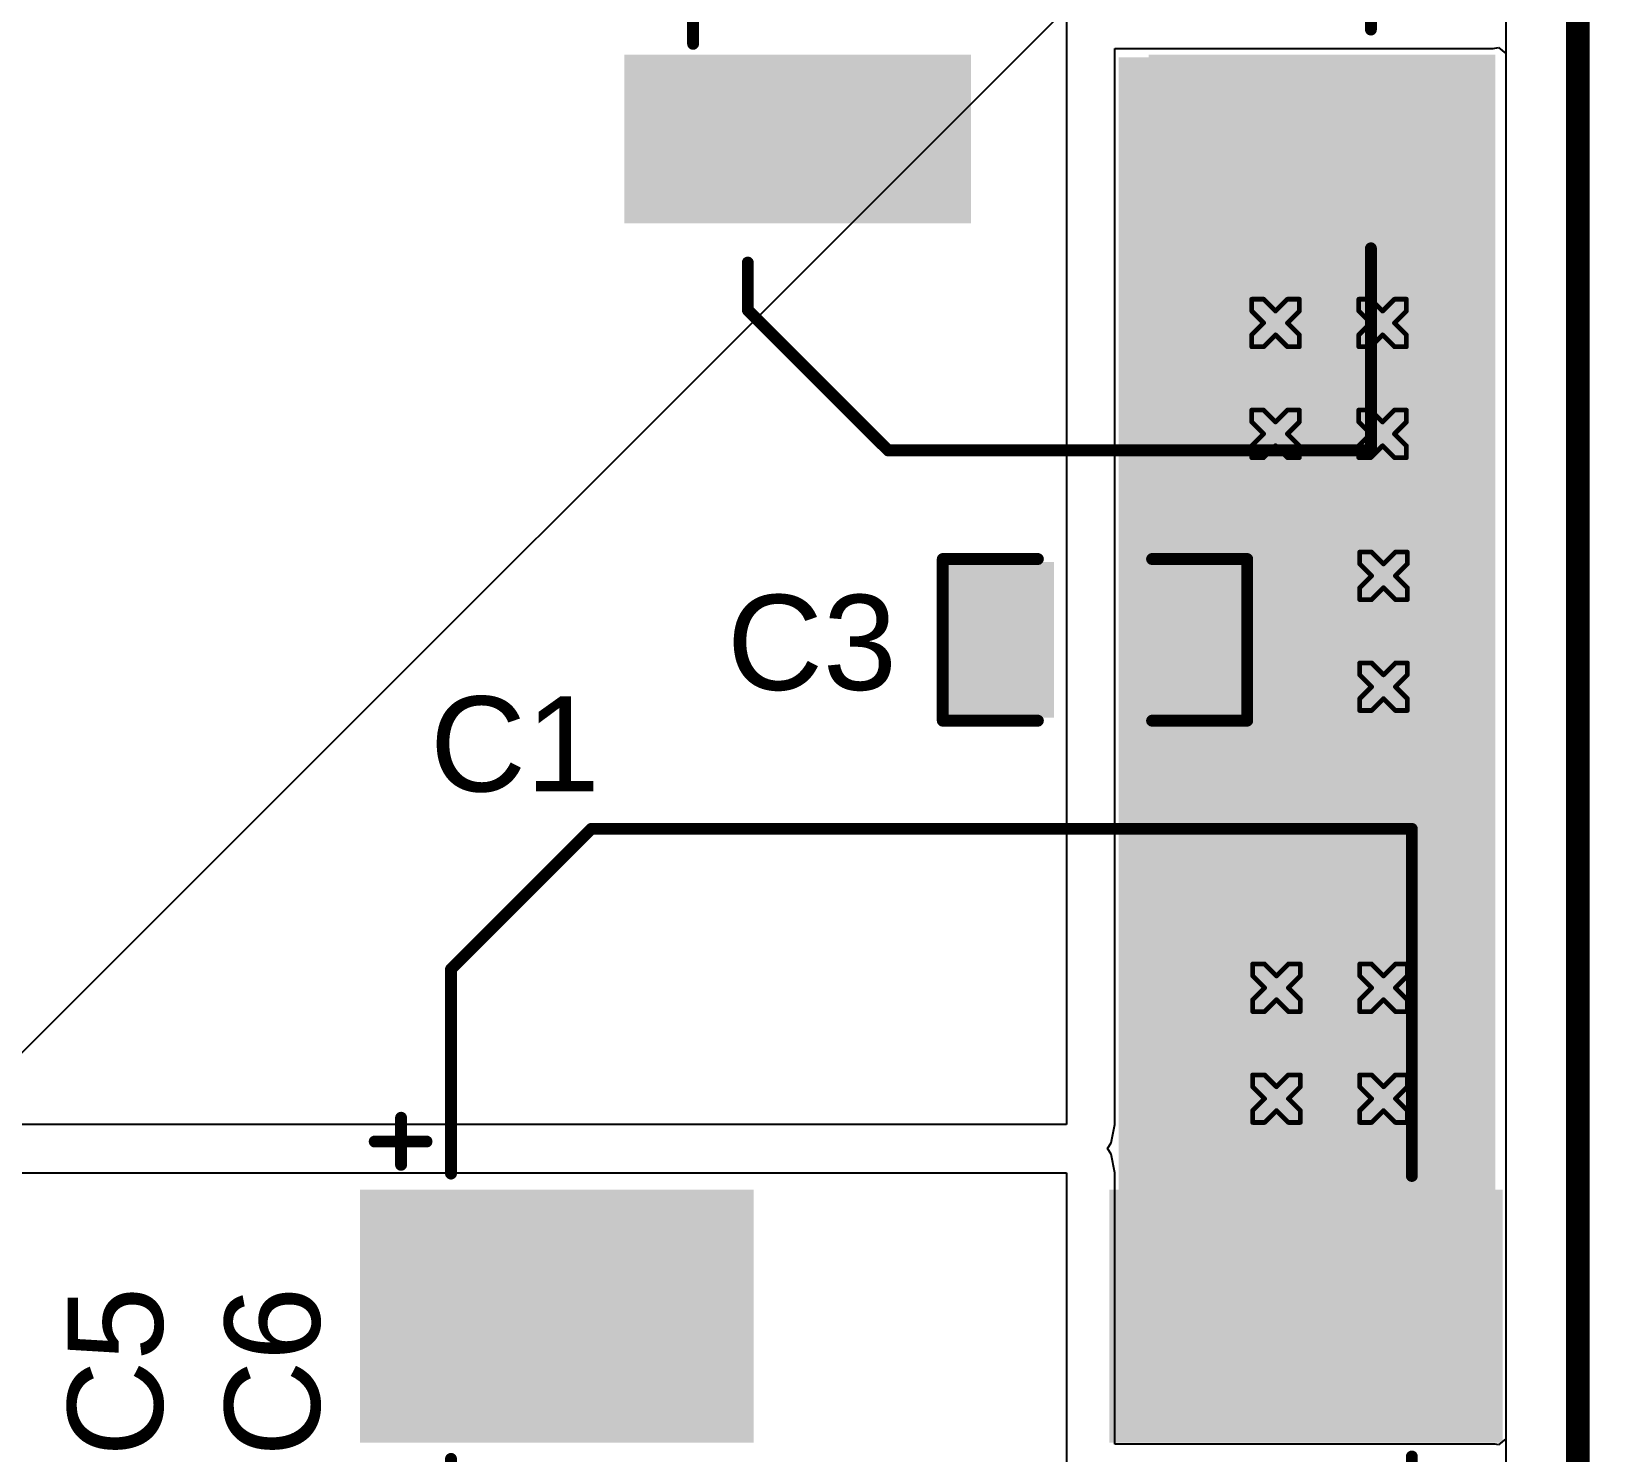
# Model space of a CAD drawing. Header units: inches. Extents: x 0 to 212, y 0 to 208.
# Drawn here: x 7.46 to 8.117, y 3.029 to 3.627 of the extents above; entities that cross this region are included whole.
import ezdxf

# ---------------------------------------------------------------- set-up
doc = ezdxf.new("R2010")
doc.units = ezdxf.units.IN
doc.header["$MEASUREMENT"] = 0
for name, color, linetype in [('Board Outline', 216, 'Continuous'), ('Bottom Layer', 5, 'Continuous'), ('Bottom Solder', 6, 'Continuous'), ('Drill Drawing', 1, 'Continuous'), ('Top Layer', 1, 'Continuous'), ('Top Overlay', 2, 'Continuous'), ('Top Paste', 8, 'Continuous'), ('Top Solder', 216, 'Continuous'), ('Via Holes', 16, 'Continuous')]:
    doc.layers.add(name, color=color, linetype=linetype)
doc.styles.add('Arial', font='', dxfattribs={"height": 0.2})
doc.styles.get('Arial').set_extended_font_data('Arial')

# ---------------------------------------------------------------- blocks, each defined once
blk = doc.blocks.new('P____DI_3333_8_82')
at = {"layer": 'Top Solder'}
blk.add_line((0.004, 0.04875), (-204.76356, 204.75696), dxfattribs=at)
blk = doc.blocks.new('C___0805_141')
at = {"layer": 'Top Layer'}
for points in [[(-0.06, 0.03), (-0.02, 0.03), (-0.02, -0.03), (-0.06, -0.03)], [(0.02, 0.03), (0.06, 0.03), (0.06, -0.03), (0.02, -0.03)]]:
    blk.add_hatch(color=1, dxfattribs=at).paths.add_polyline_path(points)
at = {"layer": 'Top Paste'}
for points in [[(-0.06, 0.03), (-0.02, 0.03), (-0.02, -0.03), (-0.06, -0.03)], [(0.02, 0.03), (0.06, 0.03), (0.06, -0.03), (0.02, -0.03)]]:
    blk.add_hatch(color=8, dxfattribs=at).paths.add_polyline_path(points)
at = {"layer": 'Top Solder'}
for points in [[(-0.06276, 0.03276), (-0.01724, 0.03276), (-0.01724, -0.03276), (-0.06276, -0.03276)], [(0.01724, 0.03276), (0.06276, 0.03276), (0.06276, -0.03276), (0.01724, -0.03276)]]:
    blk.add_hatch(color=216, dxfattribs=at).paths.add_polyline_path(points)
at = {"layer": 'Top Overlay', "const_width": 0.005}
for points in [[(-0.024, 0.034), (-0.064, 0.034)], [(-0.064, 0.034), (-0.064, -0.034)], [(0.064, 0.034), (0.024, 0.034)], [(0.064, 0.034), (0.064, -0.034)], [(-0.024, -0.034), (-0.064, -0.034)], [(0.064, -0.034), (0.024, -0.034)]]:
    blk.add_lwpolyline(points, dxfattribs=at)
at = {"layer": 'Top Overlay', "const_width": 0.0025}
for points in [[(-0.06525, 0.034, 1), (-0.06275, 0.034, 1)], [(-0.06525, 0.034, 1), (-0.06275, 0.034, 1)], [(-0.02525, 0.034, 1), (-0.02275, 0.034, 1)], [(0.02275, 0.034, 1), (0.02525, 0.034, 1)], [(0.06275, 0.034, 1), (0.06525, 0.034, 1)], [(0.06275, 0.034, 1), (0.06525, 0.034, 1)], [(-0.06525, -0.034, 1), (-0.06275, -0.034, 1)], [(-0.06525, -0.034, 1), (-0.06275, -0.034, 1)], [(-0.02525, -0.034, 1), (-0.02275, -0.034, 1)], [(0.02275, -0.034, 1), (0.02525, -0.034, 1)], [(0.06275, -0.034, 1), (0.06525, -0.034, 1)], [(0.06275, -0.034, 1), (0.06525, -0.034, 1)]]:
    blk.add_lwpolyline(points, format="xyb", close=True, dxfattribs=at)
blk = doc.blocks.new('RVT1H470M0607_142')
at = {"layer": 'Top Layer'}
for points in [[(-0.17913, 0.0315), (-0.04134, 0.0315), (-0.04134, -0.0315), (-0.17913, -0.0315)], [(0.04134, 0.0315), (0.17913, 0.0315), (0.17913, -0.0315), (0.04134, -0.0315)]]:
    blk.add_hatch(color=1, dxfattribs=at).paths.add_polyline_path(points)
at = {"layer": 'Top Paste'}
for points in [[(-0.17913, 0.0315), (-0.04134, 0.0315), (-0.04134, -0.0315), (-0.17913, -0.0315)], [(0.04134, 0.0315), (0.17913, 0.0315), (0.17913, -0.0315), (0.04134, -0.0315)]]:
    blk.add_hatch(color=8, dxfattribs=at).paths.add_polyline_path(points)
at = {"layer": 'Top Solder'}
for points in [[(-0.18313, 0.0355), (-0.03734, 0.0355), (-0.03734, -0.0355), (-0.18313, -0.0355)], [(0.03734, 0.0355), (0.18313, 0.0355), (0.18313, -0.0355), (0.03734, -0.0355)]]:
    blk.add_hatch(color=216, dxfattribs=at).paths.add_polyline_path(points)
at = {"layer": 'Top Overlay', "const_width": 0.005}
for points in [[(-0.13124, 0.072), (-0.07224, 0.131)], [(-0.07224, 0.131), (0.13076, 0.131)], [(0.13076, 0.046), (0.13076, 0.131)], [(-0.13124, 0.052), (-0.13124, 0.072)], [(-0.15424, 0.04), (-0.15424, 0.068)], [(-0.16824, 0.054), (-0.14024, 0.054)], [(0.13076, -0.131), (0.13076, -0.046)], [(-0.13124, -0.072), (-0.13124, -0.052)], [(-0.13124, -0.072), (-0.07224, -0.131)], [(-0.07224, -0.131), (0.13076, -0.131)]]:
    blk.add_lwpolyline(points, dxfattribs=at)
at = {"layer": 'Top Overlay', "const_width": 0.0025}
for points in [[(-0.07349, 0.131, 1), (-0.07099, 0.131, 1)], [(-0.07349, 0.131, 1), (-0.07099, 0.131, 1)], [(0.12951, 0.131, 1), (0.13201, 0.131, 1)], [(0.12951, 0.131, 1), (0.13201, 0.131, 1)], [(-0.13249, 0.072, 1), (-0.12999, 0.072, 1)], [(-0.13249, 0.072, 1), (-0.12999, 0.072, 1)], [(-0.15549, 0.068, 1), (-0.15299, 0.068, 1)], [(-0.16949, 0.054, 1), (-0.16699, 0.054, 1)], [(-0.14149, 0.054, 1), (-0.13899, 0.054, 1)], [(-0.13249, 0.052, 1), (-0.12999, 0.052, 1)], [(0.12951, 0.046, 1), (0.13201, 0.046, 1)], [(-0.15549, 0.04, 1), (-0.15299, 0.04, 1)], [(0.12951, -0.046, 1), (0.13201, -0.046, 1)], [(-0.13249, -0.052, 1), (-0.12999, -0.052, 1)], [(-0.13249, -0.072, 1), (-0.12999, -0.072, 1)], [(-0.13249, -0.072, 1), (-0.12999, -0.072, 1)], [(-0.07349, -0.131, 1), (-0.07099, -0.131, 1)], [(-0.07349, -0.131, 1), (-0.07099, -0.131, 1)], [(0.12951, -0.131, 1), (0.13201, -0.131, 1)], [(0.12951, -0.131, 1), (0.13201, -0.131, 1)]]:
    blk.add_lwpolyline(points, format="xyb", close=True, dxfattribs=at)
blk = doc.blocks.new('UCD_220_F_10__D___143')
at = {"layer": 'Top Layer'}
for points in [[(-0.23622, 0.04921), (-0.07874, 0.04921), (-0.07874, -0.04921), (-0.23622, -0.04921)], [(0.07874, 0.04921), (0.23622, 0.04921), (0.23622, -0.04921), (0.07874, -0.04921)]]:
    blk.add_hatch(color=1, dxfattribs=at).paths.add_polyline_path(points)
at = {"layer": 'Top Paste'}
for points in [[(-0.23622, 0.04921), (-0.07874, 0.04921), (-0.07874, -0.04921), (-0.23622, -0.04921)], [(0.07874, 0.04921), (0.23622, 0.04921), (0.23622, -0.04921), (0.07874, -0.04921)]]:
    blk.add_hatch(color=8, dxfattribs=at).paths.add_polyline_path(points)
at = {"layer": 'Top Solder'}
for points in [[(-0.24022, 0.05321), (-0.07474, 0.05321), (-0.07474, -0.05321), (-0.24022, -0.05321)], [(0.07474, 0.05321), (0.24022, 0.05321), (0.24022, -0.05321), (0.07474, -0.05321)]]:
    blk.add_hatch(color=216, dxfattribs=at).paths.add_polyline_path(points)
at = {"layer": 'Top Overlay', "const_width": 0.005}
for points in [[(-0.202, 0.146), (-0.143, 0.205)], [(-0.143, 0.205), (0.202, 0.205)], [(0.202, 0.059), (0.202, 0.205)], [(-0.202, 0.06), (-0.202, 0.146)], [(-0.223, 0.06369), (-0.223, 0.08349)], [(-0.23408, 0.07348), (-0.21228, 0.07348)], [(-0.202, -0.146), (-0.202, -0.06)], [(0.202, -0.205), (0.202, -0.059)], [(-0.202, -0.146), (-0.143, -0.205)], [(-0.143, -0.205), (0.202, -0.205)]]:
    blk.add_lwpolyline(points, dxfattribs=at)
at = {"layer": 'Top Overlay', "const_width": 0.0025}
for points in [[(-0.14425, 0.205, 1), (-0.14175, 0.205, 1)], [(-0.14425, 0.205, 1), (-0.14175, 0.205, 1)], [(0.20075, 0.205, 1), (0.20325, 0.205, 1)], [(0.20075, 0.205, 1), (0.20325, 0.205, 1)], [(-0.20325, 0.146, 1), (-0.20075, 0.146, 1)], [(-0.20325, 0.146, 1), (-0.20075, 0.146, 1)], [(-0.22425, 0.08349, 1), (-0.22175, 0.08349, 1)], [(-0.23533, 0.07348, 1), (-0.23283, 0.07348, 1)], [(-0.21353, 0.07348, 1), (-0.21103, 0.07348, 1)], [(-0.22425, 0.06369, 1), (-0.22175, 0.06369, 1)], [(-0.20325, 0.06, 1), (-0.20075, 0.06, 1)], [(0.20075, 0.059, 1), (0.20325, 0.059, 1)], [(-0.20325, -0.06, 1), (-0.20075, -0.06, 1)], [(0.20075, -0.059, 1), (0.20325, -0.059, 1)], [(-0.20325, -0.146, 1), (-0.20075, -0.146, 1)], [(-0.20325, -0.146, 1), (-0.20075, -0.146, 1)], [(-0.14425, -0.205, 1), (-0.14175, -0.205, 1)], [(-0.14425, -0.205, 1), (-0.14175, -0.205, 1)], [(0.20075, -0.205, 1), (0.20325, -0.205, 1)], [(0.20075, -0.205, 1), (0.20325, -0.205, 1)]]:
    blk.add_lwpolyline(points, format="xyb", close=True, dxfattribs=at)

msp = doc.modelspace()

# ---------------------------------------------------------------- hatches: boundary and pattern name
at = {"layer": 'Bottom Layer'}
h = msp.add_hatch(color=5, dxfattribs=at)
edge = h.paths.add_edge_path()
edge.add_arc((7.98275, 3.50419), 0.01181, 0, 360)
h = msp.add_hatch(color=5, dxfattribs=at)
edge = h.paths.add_edge_path()
edge.add_arc((8.02775, 3.50419), 0.01181, 0, 360)
h = msp.add_hatch(color=5, dxfattribs=at)
edge = h.paths.add_edge_path()
edge.add_arc((7.98275, 3.45754), 0.01181, 0, 360)
h = msp.add_hatch(color=5, dxfattribs=at)
edge = h.paths.add_edge_path()
edge.add_arc((8.02775, 3.45754), 0.01181, 0, 360)
h = msp.add_hatch(color=5, dxfattribs=at)
edge = h.paths.add_edge_path()
edge.add_arc((8.02815, 3.39782), 0.01181, 0, 360)
h = msp.add_hatch(color=5, dxfattribs=at)
edge = h.paths.add_edge_path()
edge.add_arc((8.02815, 3.35118), 0.01181, 0, 360)
h = msp.add_hatch(color=5, dxfattribs=at)
edge = h.paths.add_edge_path()
edge.add_arc((7.98315, 3.22454), 0.01181, 0, 360)
h = msp.add_hatch(color=5, dxfattribs=at)
edge = h.paths.add_edge_path()
edge.add_arc((8.02815, 3.22454), 0.01181, 0, 360)
h = msp.add_hatch(color=5, dxfattribs=at)
edge = h.paths.add_edge_path()
edge.add_arc((7.98315, 3.1779), 0.01181, 0, 360)
h = msp.add_hatch(color=5, dxfattribs=at)
edge = h.paths.add_edge_path()
edge.add_arc((8.02815, 3.1779), 0.01181, 0, 360)
at = {"layer": 'Bottom Solder'}
h = msp.add_hatch(color=6, dxfattribs=at)
edge = h.paths.add_edge_path()
edge.add_arc((7.98275, 3.50419), 0.01581, 0, 360)
h = msp.add_hatch(color=6, dxfattribs=at)
edge = h.paths.add_edge_path()
edge.add_arc((8.02775, 3.50419), 0.01581, 0, 360)
h = msp.add_hatch(color=6, dxfattribs=at)
edge = h.paths.add_edge_path()
edge.add_arc((7.98275, 3.45754), 0.01581, 0, 360)
h = msp.add_hatch(color=6, dxfattribs=at)
edge = h.paths.add_edge_path()
edge.add_arc((8.02775, 3.45754), 0.01581, 0, 360)
h = msp.add_hatch(color=6, dxfattribs=at)
edge = h.paths.add_edge_path()
edge.add_arc((8.02815, 3.39782), 0.01581, 0, 360)
h = msp.add_hatch(color=6, dxfattribs=at)
edge = h.paths.add_edge_path()
edge.add_arc((8.02815, 3.35118), 0.01581, 0, 360)
h = msp.add_hatch(color=6, dxfattribs=at)
edge = h.paths.add_edge_path()
edge.add_arc((7.98315, 3.22454), 0.01581, 0, 360)
h = msp.add_hatch(color=6, dxfattribs=at)
edge = h.paths.add_edge_path()
edge.add_arc((8.02815, 3.22454), 0.01581, 0, 360)
h = msp.add_hatch(color=6, dxfattribs=at)
edge = h.paths.add_edge_path()
edge.add_arc((7.98315, 3.1779), 0.01581, 0, 360)
h = msp.add_hatch(color=6, dxfattribs=at)
edge = h.paths.add_edge_path()
edge.add_arc((8.02815, 3.1779), 0.01581, 0, 360)
at = {"layer": 'Top Layer'}
msp.add_hatch(color=1, dxfattribs=at).paths.add_polyline_path([(7.9168, 3.03718), (8.07515, 3.03718), (8.07515, 3.61588), (7.9168, 3.61588)])
h = msp.add_hatch(color=1, dxfattribs=at)
edge = h.paths.add_edge_path()
edge.add_arc((7.98275, 3.50419), 0.01181, 0, 360)
h = msp.add_hatch(color=1, dxfattribs=at)
edge = h.paths.add_edge_path()
edge.add_arc((8.02775, 3.50419), 0.01181, 0, 360)
h = msp.add_hatch(color=1, dxfattribs=at)
edge = h.paths.add_edge_path()
edge.add_arc((7.98275, 3.45754), 0.01181, 0, 360)
h = msp.add_hatch(color=1, dxfattribs=at)
edge = h.paths.add_edge_path()
edge.add_arc((8.02775, 3.45754), 0.01181, 0, 360)
h = msp.add_hatch(color=1, dxfattribs=at)
edge = h.paths.add_edge_path()
edge.add_arc((8.02815, 3.39782), 0.01181, 0, 360)
h = msp.add_hatch(color=1, dxfattribs=at)
edge = h.paths.add_edge_path()
edge.add_arc((8.02815, 3.35118), 0.01181, 0, 360)
h = msp.add_hatch(color=1, dxfattribs=at)
edge = h.paths.add_edge_path()
edge.add_arc((7.98315, 3.22454), 0.01181, 0, 360)
h = msp.add_hatch(color=1, dxfattribs=at)
edge = h.paths.add_edge_path()
edge.add_arc((8.02815, 3.22454), 0.01181, 0, 360)
h = msp.add_hatch(color=1, dxfattribs=at)
edge = h.paths.add_edge_path()
edge.add_arc((7.98315, 3.1779), 0.01181, 0, 360)
h = msp.add_hatch(color=1, dxfattribs=at)
edge = h.paths.add_edge_path()
edge.add_arc((8.02815, 3.1779), 0.01181, 0, 360)
at = {"layer": 'Top Solder'}
h = msp.add_hatch(color=216, dxfattribs=at)
edge = h.paths.add_edge_path()
edge.add_arc((7.98275, 3.50419), 0.01581, 0, 360)
h = msp.add_hatch(color=216, dxfattribs=at)
edge = h.paths.add_edge_path()
edge.add_arc((8.02775, 3.50419), 0.01581, 0, 360)
h = msp.add_hatch(color=216, dxfattribs=at)
edge = h.paths.add_edge_path()
edge.add_arc((7.98275, 3.45754), 0.01581, 0, 360)
h = msp.add_hatch(color=216, dxfattribs=at)
edge = h.paths.add_edge_path()
edge.add_arc((8.02775, 3.45754), 0.01581, 0, 360)
h = msp.add_hatch(color=216, dxfattribs=at)
edge = h.paths.add_edge_path()
edge.add_arc((8.02815, 3.39782), 0.01581, 0, 360)
h = msp.add_hatch(color=216, dxfattribs=at)
edge = h.paths.add_edge_path()
edge.add_arc((8.02815, 3.35118), 0.01581, 0, 360)
h = msp.add_hatch(color=216, dxfattribs=at)
edge = h.paths.add_edge_path()
edge.add_arc((7.98315, 3.22454), 0.01581, 0, 360)
h = msp.add_hatch(color=216, dxfattribs=at)
edge = h.paths.add_edge_path()
edge.add_arc((8.02815, 3.22454), 0.01581, 0, 360)
h = msp.add_hatch(color=216, dxfattribs=at)
edge = h.paths.add_edge_path()
edge.add_arc((7.98315, 3.1779), 0.01581, 0, 360)
h = msp.add_hatch(color=216, dxfattribs=at)
edge = h.paths.add_edge_path()
edge.add_arc((8.02815, 3.1779), 0.01581, 0, 360)
at = {"layer": 'Via Holes'}
h = msp.add_hatch(color=7, dxfattribs=at)
edge = h.paths.add_edge_path()
edge.add_arc((7.98275, 3.50419), 0.00591, 0, 360)
h = msp.add_hatch(color=7, dxfattribs=at)
edge = h.paths.add_edge_path()
edge.add_arc((8.02775, 3.50419), 0.00591, 0, 360)
h = msp.add_hatch(color=7, dxfattribs=at)
edge = h.paths.add_edge_path()
edge.add_arc((7.98275, 3.45754), 0.00591, 0, 360)
h = msp.add_hatch(color=7, dxfattribs=at)
edge = h.paths.add_edge_path()
edge.add_arc((8.02775, 3.45754), 0.00591, 0, 360)
h = msp.add_hatch(color=7, dxfattribs=at)
edge = h.paths.add_edge_path()
edge.add_arc((8.02815, 3.39782), 0.00591, 0, 360)
h = msp.add_hatch(color=7, dxfattribs=at)
edge = h.paths.add_edge_path()
edge.add_arc((8.02815, 3.35118), 0.00591, 0, 360)
h = msp.add_hatch(color=7, dxfattribs=at)
edge = h.paths.add_edge_path()
edge.add_arc((7.98315, 3.22454), 0.00591, 0, 360)
h = msp.add_hatch(color=7, dxfattribs=at)
edge = h.paths.add_edge_path()
edge.add_arc((8.02815, 3.22454), 0.00591, 0, 360)
h = msp.add_hatch(color=7, dxfattribs=at)
edge = h.paths.add_edge_path()
edge.add_arc((7.98315, 3.1779), 0.00591, 0, 360)
h = msp.add_hatch(color=7, dxfattribs=at)
edge = h.paths.add_edge_path()
edge.add_arc((8.02815, 3.1779), 0.00591, 0, 360)

# ---------------------------------------------------------------- linework, layer by layer
at = {"layer": 'Board Outline', "const_width": 0.01}
msp.add_lwpolyline([(8.10987, -0.15383), (8.10987, 4.17688)], dxfattribs=at)
at = {"layer": 'Bottom Layer'}
msp.add_line((8.07961, 3.91452), (8.07961, 2.04), dxfattribs=at)
at = {"layer": 'Drill Drawing', "const_width": 0.002}
for points in [[(7.97275, 3.50919), (7.97275, 3.51419)], [(7.97275, 3.51419), (7.97775, 3.51419)], [(7.97775, 3.51419), (7.98275, 3.50919)], [(7.98275, 3.50919), (7.98775, 3.51419)], [(7.98775, 3.51419), (7.99275, 3.51419)], [(7.99275, 3.50919), (7.99275, 3.51419)], [(8.01775, 3.50919), (8.01775, 3.51419)], [(8.01775, 3.51419), (8.02275, 3.51419)], [(8.02275, 3.51419), (8.02775, 3.50919)], [(8.02775, 3.50919), (8.03275, 3.51419)], [(8.03275, 3.51419), (8.03775, 3.51419)], [(8.03775, 3.50919), (8.03775, 3.51419)], [(7.97275, 3.50919), (7.97775, 3.50419)], [(7.98775, 3.50419), (7.99275, 3.50919)], [(8.01775, 3.50919), (8.02275, 3.50419)], [(8.03275, 3.50419), (8.03775, 3.50919)], [(7.97275, 3.49919), (7.97775, 3.50419)], [(7.97275, 3.49419), (7.97275, 3.49919)], [(7.97775, 3.49419), (7.98275, 3.49919)], [(7.98275, 3.49919), (7.98775, 3.49419)], [(7.98775, 3.50419), (7.99275, 3.49919)], [(7.99275, 3.49419), (7.99275, 3.49919)], [(8.01775, 3.49919), (8.02275, 3.50419)], [(8.01775, 3.49419), (8.01775, 3.49919)], [(8.02275, 3.49419), (8.02775, 3.49919)], [(8.02775, 3.49919), (8.03275, 3.49419)], [(8.03275, 3.50419), (8.03775, 3.49919)], [(8.03775, 3.49419), (8.03775, 3.49919)], [(7.97275, 3.49419), (7.97775, 3.49419)], [(7.98775, 3.49419), (7.99275, 3.49419)], [(8.01775, 3.49419), (8.02275, 3.49419)], [(8.03275, 3.49419), (8.03775, 3.49419)], [(7.97275, 3.46254), (7.97275, 3.46754)], [(7.97275, 3.46754), (7.97775, 3.46754)], [(7.97775, 3.46754), (7.98275, 3.46254)], [(7.98275, 3.46254), (7.98775, 3.46754)], [(7.98775, 3.46754), (7.99275, 3.46754)], [(7.99275, 3.46254), (7.99275, 3.46754)], [(8.01775, 3.46254), (8.01775, 3.46754)], [(8.01775, 3.46754), (8.02275, 3.46754)], [(8.02275, 3.46754), (8.02775, 3.46254)], [(8.02775, 3.46254), (8.03275, 3.46754)], [(8.03275, 3.46754), (8.03775, 3.46754)], [(8.03775, 3.46254), (8.03775, 3.46754)], [(7.97275, 3.46254), (7.97775, 3.45754)], [(7.98775, 3.45754), (7.99275, 3.46254)], [(8.01775, 3.46254), (8.02275, 3.45754)], [(8.03275, 3.45754), (8.03775, 3.46254)], [(7.97275, 3.45254), (7.97775, 3.45754)], [(7.97275, 3.44754), (7.97275, 3.45254)], [(7.97775, 3.44754), (7.98275, 3.45254)], [(7.98275, 3.45254), (7.98775, 3.44754)], [(7.98775, 3.45754), (7.99275, 3.45254)], [(7.99275, 3.44754), (7.99275, 3.45254)], [(8.01775, 3.45254), (8.02275, 3.45754)], [(8.01775, 3.44754), (8.01775, 3.45254)], [(8.02275, 3.44754), (8.02775, 3.45254)], [(8.02775, 3.45254), (8.03275, 3.44754)], [(8.03275, 3.45754), (8.03775, 3.45254)], [(8.03775, 3.44754), (8.03775, 3.45254)], [(7.97275, 3.44754), (7.97775, 3.44754)], [(7.98775, 3.44754), (7.99275, 3.44754)], [(8.01775, 3.44754), (8.02275, 3.44754)], [(8.03275, 3.44754), (8.03775, 3.44754)], [(8.01815, 3.40282), (8.01815, 3.40782)], [(8.01815, 3.40782), (8.02315, 3.40782)], [(8.02315, 3.40782), (8.02815, 3.40282)], [(8.02815, 3.40282), (8.03315, 3.40782)], [(8.03315, 3.40782), (8.03815, 3.40782)], [(8.03815, 3.40282), (8.03815, 3.40782)], [(8.01815, 3.40282), (8.02315, 3.39782)], [(8.03315, 3.39782), (8.03815, 3.40282)], [(8.01815, 3.39282), (8.02315, 3.39782)], [(8.03315, 3.39782), (8.03815, 3.39282)], [(8.01815, 3.38782), (8.01815, 3.39282)], [(8.01815, 3.38782), (8.02315, 3.38782)], [(8.02315, 3.38782), (8.02815, 3.39282)], [(8.02815, 3.39282), (8.03315, 3.38782)], [(8.03315, 3.38782), (8.03815, 3.38782)], [(8.03815, 3.38782), (8.03815, 3.39282)], [(8.01815, 3.35618), (8.01815, 3.36118)], [(8.01815, 3.36118), (8.02315, 3.36118)], [(8.02315, 3.36118), (8.02815, 3.35618)], [(8.02815, 3.35618), (8.03315, 3.36118)], [(8.03315, 3.36118), (8.03815, 3.36118)], [(8.03815, 3.35618), (8.03815, 3.36118)], [(8.01815, 3.35618), (8.02315, 3.35118)], [(8.03315, 3.35118), (8.03815, 3.35618)], [(8.01815, 3.34618), (8.02315, 3.35118)], [(8.03315, 3.35118), (8.03815, 3.34618)], [(8.01815, 3.34118), (8.01815, 3.34618)], [(8.01815, 3.34118), (8.02315, 3.34118)], [(8.02315, 3.34118), (8.02815, 3.34618)], [(8.02815, 3.34618), (8.03315, 3.34118)], [(8.03315, 3.34118), (8.03815, 3.34118)], [(8.03815, 3.34118), (8.03815, 3.34618)], [(7.97315, 3.22954), (7.97315, 3.23454)], [(7.97315, 3.23454), (7.97815, 3.23454)], [(7.97315, 3.22954), (7.97815, 3.22454)], [(7.97815, 3.23454), (7.98315, 3.22954)], [(7.98315, 3.22954), (7.98815, 3.23454)], [(7.98815, 3.23454), (7.99315, 3.23454)], [(7.98815, 3.22454), (7.99315, 3.22954)], [(7.99315, 3.22954), (7.99315, 3.23454)], [(8.01815, 3.22954), (8.01815, 3.23454)], [(8.01815, 3.23454), (8.02315, 3.23454)], [(8.01815, 3.22954), (8.02315, 3.22454)], [(8.02315, 3.23454), (8.02815, 3.22954)], [(8.02815, 3.22954), (8.03315, 3.23454)], [(8.03315, 3.23454), (8.03815, 3.23454)], [(8.03315, 3.22454), (8.03815, 3.22954)], [(8.03815, 3.22954), (8.03815, 3.23454)], [(7.97315, 3.21954), (7.97815, 3.22454)], [(7.98815, 3.22454), (7.99315, 3.21954)], [(8.01815, 3.21954), (8.02315, 3.22454)], [(8.03315, 3.22454), (8.03815, 3.21954)], [(7.97315, 3.21454), (7.97315, 3.21954)], [(7.97815, 3.21454), (7.98315, 3.21954)], [(7.98315, 3.21954), (7.98815, 3.21454)], [(7.99315, 3.21454), (7.99315, 3.21954)], [(8.01815, 3.21454), (8.01815, 3.21954)], [(8.02315, 3.21454), (8.02815, 3.21954)], [(8.02815, 3.21954), (8.03315, 3.21454)], [(8.03815, 3.21454), (8.03815, 3.21954)], [(7.97315, 3.21454), (7.97815, 3.21454)], [(7.98815, 3.21454), (7.99315, 3.21454)], [(8.01815, 3.21454), (8.02315, 3.21454)], [(8.03315, 3.21454), (8.03815, 3.21454)], [(7.97315, 3.1829), (7.97315, 3.1879)], [(7.97315, 3.1879), (7.97815, 3.1879)], [(7.97315, 3.1829), (7.97815, 3.1779)], [(7.97815, 3.1879), (7.98315, 3.1829)], [(7.98315, 3.1829), (7.98815, 3.1879)], [(7.98815, 3.1879), (7.99315, 3.1879)], [(7.98815, 3.1779), (7.99315, 3.1829)], [(7.99315, 3.1829), (7.99315, 3.1879)], [(8.01815, 3.1829), (8.01815, 3.1879)], [(8.01815, 3.1879), (8.02315, 3.1879)], [(8.01815, 3.1829), (8.02315, 3.1779)], [(8.02315, 3.1879), (8.02815, 3.1829)], [(8.02815, 3.1829), (8.03315, 3.1879)], [(8.03315, 3.1879), (8.03815, 3.1879)], [(8.03315, 3.1779), (8.03815, 3.1829)], [(8.03815, 3.1829), (8.03815, 3.1879)], [(7.97315, 3.1729), (7.97815, 3.1779)], [(7.98815, 3.1779), (7.99315, 3.1729)], [(8.01815, 3.1729), (8.02315, 3.1779)], [(8.03315, 3.1779), (8.03815, 3.1729)], [(7.97315, 3.1679), (7.97315, 3.1729)], [(7.97815, 3.1679), (7.98315, 3.1729)], [(7.98315, 3.1729), (7.98815, 3.1679)], [(7.99315, 3.1679), (7.99315, 3.1729)], [(8.01815, 3.1679), (8.01815, 3.1729)], [(8.02315, 3.1679), (8.02815, 3.1729)], [(8.02815, 3.1729), (8.03315, 3.1679)], [(8.03815, 3.1679), (8.03815, 3.1729)], [(7.97315, 3.1679), (7.97815, 3.1679)], [(7.98815, 3.1679), (7.99315, 3.1679)], [(8.01815, 3.1679), (8.02315, 3.1679)], [(8.03315, 3.1679), (8.03815, 3.1679)]]:
    msp.add_lwpolyline(points, dxfattribs=at)
at = {"layer": 'Drill Drawing', "const_width": 0.001}
for points in [[(7.97225, 3.51419, 1), (7.97325, 3.51419, 1)], [(7.97225, 3.51419, 1), (7.97325, 3.51419, 1)], [(7.97725, 3.51419, 1), (7.97825, 3.51419, 1)], [(7.97725, 3.51419, 1), (7.97825, 3.51419, 1)], [(7.98725, 3.51419, 1), (7.98825, 3.51419, 1)], [(7.98725, 3.51419, 1), (7.98825, 3.51419, 1)], [(7.99225, 3.51419, 1), (7.99325, 3.51419, 1)], [(7.99225, 3.51419, 1), (7.99325, 3.51419, 1)], [(8.01725, 3.51419, 1), (8.01825, 3.51419, 1)], [(8.01725, 3.51419, 1), (8.01825, 3.51419, 1)], [(8.02225, 3.51419, 1), (8.02325, 3.51419, 1)], [(8.02225, 3.51419, 1), (8.02325, 3.51419, 1)], [(8.03225, 3.51419, 1), (8.03325, 3.51419, 1)], [(8.03225, 3.51419, 1), (8.03325, 3.51419, 1)], [(8.03725, 3.51419, 1), (8.03825, 3.51419, 1)], [(8.03725, 3.51419, 1), (8.03825, 3.51419, 1)], [(7.97225, 3.50919, 1), (7.97325, 3.50919, 1)], [(7.97225, 3.50919, 1), (7.97325, 3.50919, 1)], [(7.98225, 3.50919, 1), (7.98325, 3.50919, 1)], [(7.98225, 3.50919, 1), (7.98325, 3.50919, 1)], [(7.99225, 3.50919, 1), (7.99325, 3.50919, 1)], [(7.99225, 3.50919, 1), (7.99325, 3.50919, 1)], [(8.01725, 3.50919, 1), (8.01825, 3.50919, 1)], [(8.01725, 3.50919, 1), (8.01825, 3.50919, 1)], [(8.02725, 3.50919, 1), (8.02825, 3.50919, 1)], [(8.02725, 3.50919, 1), (8.02825, 3.50919, 1)], [(8.03725, 3.50919, 1), (8.03825, 3.50919, 1)], [(8.03725, 3.50919, 1), (8.03825, 3.50919, 1)], [(7.97225, 3.49919, 1), (7.97325, 3.49919, 1)], [(7.97225, 3.49919, 1), (7.97325, 3.49919, 1)], [(7.97725, 3.50419, 1), (7.97825, 3.50419, 1)], [(7.97725, 3.50419, 1), (7.97825, 3.50419, 1)], [(7.98225, 3.49919, 1), (7.98325, 3.49919, 1)], [(7.98225, 3.49919, 1), (7.98325, 3.49919, 1)], [(7.98725, 3.50419, 1), (7.98825, 3.50419, 1)], [(7.98725, 3.50419, 1), (7.98825, 3.50419, 1)], [(7.99225, 3.49919, 1), (7.99325, 3.49919, 1)], [(7.99225, 3.49919, 1), (7.99325, 3.49919, 1)], [(8.01725, 3.49919, 1), (8.01825, 3.49919, 1)], [(8.01725, 3.49919, 1), (8.01825, 3.49919, 1)], [(8.02225, 3.50419, 1), (8.02325, 3.50419, 1)], [(8.02225, 3.50419, 1), (8.02325, 3.50419, 1)], [(8.02725, 3.49919, 1), (8.02825, 3.49919, 1)], [(8.02725, 3.49919, 1), (8.02825, 3.49919, 1)], [(8.03225, 3.50419, 1), (8.03325, 3.50419, 1)], [(8.03225, 3.50419, 1), (8.03325, 3.50419, 1)], [(8.03725, 3.49919, 1), (8.03825, 3.49919, 1)], [(8.03725, 3.49919, 1), (8.03825, 3.49919, 1)], [(7.97225, 3.49419, 1), (7.97325, 3.49419, 1)], [(7.97225, 3.49419, 1), (7.97325, 3.49419, 1)], [(7.97725, 3.49419, 1), (7.97825, 3.49419, 1)], [(7.97725, 3.49419, 1), (7.97825, 3.49419, 1)], [(7.98725, 3.49419, 1), (7.98825, 3.49419, 1)], [(7.98725, 3.49419, 1), (7.98825, 3.49419, 1)], [(7.99225, 3.49419, 1), (7.99325, 3.49419, 1)], [(7.99225, 3.49419, 1), (7.99325, 3.49419, 1)], [(8.01725, 3.49419, 1), (8.01825, 3.49419, 1)], [(8.01725, 3.49419, 1), (8.01825, 3.49419, 1)], [(8.02225, 3.49419, 1), (8.02325, 3.49419, 1)], [(8.02225, 3.49419, 1), (8.02325, 3.49419, 1)], [(8.03225, 3.49419, 1), (8.03325, 3.49419, 1)], [(8.03225, 3.49419, 1), (8.03325, 3.49419, 1)], [(8.03725, 3.49419, 1), (8.03825, 3.49419, 1)], [(8.03725, 3.49419, 1), (8.03825, 3.49419, 1)], [(7.97225, 3.46754, 1), (7.97325, 3.46754, 1)], [(7.97225, 3.46754, 1), (7.97325, 3.46754, 1)], [(7.97725, 3.46754, 1), (7.97825, 3.46754, 1)], [(7.97725, 3.46754, 1), (7.97825, 3.46754, 1)], [(7.98725, 3.46754, 1), (7.98825, 3.46754, 1)], [(7.98725, 3.46754, 1), (7.98825, 3.46754, 1)], [(7.99225, 3.46754, 1), (7.99325, 3.46754, 1)], [(7.99225, 3.46754, 1), (7.99325, 3.46754, 1)], [(8.01725, 3.46754, 1), (8.01825, 3.46754, 1)], [(8.01725, 3.46754, 1), (8.01825, 3.46754, 1)], [(8.02225, 3.46754, 1), (8.02325, 3.46754, 1)], [(8.02225, 3.46754, 1), (8.02325, 3.46754, 1)], [(8.03225, 3.46754, 1), (8.03325, 3.46754, 1)], [(8.03225, 3.46754, 1), (8.03325, 3.46754, 1)], [(8.03725, 3.46754, 1), (8.03825, 3.46754, 1)], [(8.03725, 3.46754, 1), (8.03825, 3.46754, 1)], [(7.97225, 3.46254, 1), (7.97325, 3.46254, 1)], [(7.97225, 3.46254, 1), (7.97325, 3.46254, 1)], [(7.98225, 3.46254, 1), (7.98325, 3.46254, 1)], [(7.98225, 3.46254, 1), (7.98325, 3.46254, 1)], [(7.99225, 3.46254, 1), (7.99325, 3.46254, 1)], [(7.99225, 3.46254, 1), (7.99325, 3.46254, 1)], [(8.01725, 3.46254, 1), (8.01825, 3.46254, 1)], [(8.01725, 3.46254, 1), (8.01825, 3.46254, 1)], [(8.02725, 3.46254, 1), (8.02825, 3.46254, 1)], [(8.02725, 3.46254, 1), (8.02825, 3.46254, 1)], [(8.03725, 3.46254, 1), (8.03825, 3.46254, 1)], [(8.03725, 3.46254, 1), (8.03825, 3.46254, 1)], [(7.97225, 3.45254, 1), (7.97325, 3.45254, 1)], [(7.97225, 3.45254, 1), (7.97325, 3.45254, 1)], [(7.97725, 3.45754, 1), (7.97825, 3.45754, 1)], [(7.97725, 3.45754, 1), (7.97825, 3.45754, 1)], [(7.98225, 3.45254, 1), (7.98325, 3.45254, 1)], [(7.98225, 3.45254, 1), (7.98325, 3.45254, 1)], [(7.98725, 3.45754, 1), (7.98825, 3.45754, 1)], [(7.98725, 3.45754, 1), (7.98825, 3.45754, 1)], [(7.99225, 3.45254, 1), (7.99325, 3.45254, 1)], [(7.99225, 3.45254, 1), (7.99325, 3.45254, 1)], [(8.01725, 3.45254, 1), (8.01825, 3.45254, 1)], [(8.01725, 3.45254, 1), (8.01825, 3.45254, 1)], [(8.02225, 3.45754, 1), (8.02325, 3.45754, 1)], [(8.02225, 3.45754, 1), (8.02325, 3.45754, 1)], [(8.02725, 3.45254, 1), (8.02825, 3.45254, 1)], [(8.02725, 3.45254, 1), (8.02825, 3.45254, 1)], [(8.03225, 3.45754, 1), (8.03325, 3.45754, 1)], [(8.03225, 3.45754, 1), (8.03325, 3.45754, 1)], [(8.03725, 3.45254, 1), (8.03825, 3.45254, 1)], [(8.03725, 3.45254, 1), (8.03825, 3.45254, 1)], [(7.97225, 3.44754, 1), (7.97325, 3.44754, 1)], [(7.97225, 3.44754, 1), (7.97325, 3.44754, 1)], [(7.97725, 3.44754, 1), (7.97825, 3.44754, 1)], [(7.97725, 3.44754, 1), (7.97825, 3.44754, 1)], [(7.98725, 3.44754, 1), (7.98825, 3.44754, 1)], [(7.98725, 3.44754, 1), (7.98825, 3.44754, 1)], [(7.99225, 3.44754, 1), (7.99325, 3.44754, 1)], [(7.99225, 3.44754, 1), (7.99325, 3.44754, 1)], [(8.01725, 3.44754, 1), (8.01825, 3.44754, 1)], [(8.01725, 3.44754, 1), (8.01825, 3.44754, 1)], [(8.02225, 3.44754, 1), (8.02325, 3.44754, 1)], [(8.02225, 3.44754, 1), (8.02325, 3.44754, 1)], [(8.03225, 3.44754, 1), (8.03325, 3.44754, 1)], [(8.03225, 3.44754, 1), (8.03325, 3.44754, 1)], [(8.03725, 3.44754, 1), (8.03825, 3.44754, 1)], [(8.03725, 3.44754, 1), (8.03825, 3.44754, 1)], [(8.01765, 3.40782, 1), (8.01865, 3.40782, 1)], [(8.01765, 3.40782, 1), (8.01865, 3.40782, 1)], [(8.02265, 3.40782, 1), (8.02365, 3.40782, 1)], [(8.02265, 3.40782, 1), (8.02365, 3.40782, 1)], [(8.03265, 3.40782, 1), (8.03365, 3.40782, 1)], [(8.03265, 3.40782, 1), (8.03365, 3.40782, 1)], [(8.03765, 3.40782, 1), (8.03865, 3.40782, 1)], [(8.03765, 3.40782, 1), (8.03865, 3.40782, 1)], [(8.01765, 3.40282, 1), (8.01865, 3.40282, 1)], [(8.01765, 3.40282, 1), (8.01865, 3.40282, 1)], [(8.02765, 3.40282, 1), (8.02865, 3.40282, 1)], [(8.02765, 3.40282, 1), (8.02865, 3.40282, 1)], [(8.03765, 3.40282, 1), (8.03865, 3.40282, 1)], [(8.03765, 3.40282, 1), (8.03865, 3.40282, 1)], [(8.02265, 3.39782, 1), (8.02365, 3.39782, 1)], [(8.02265, 3.39782, 1), (8.02365, 3.39782, 1)], [(8.03265, 3.39782, 1), (8.03365, 3.39782, 1)], [(8.03265, 3.39782, 1), (8.03365, 3.39782, 1)], [(8.01765, 3.39282, 1), (8.01865, 3.39282, 1)], [(8.01765, 3.39282, 1), (8.01865, 3.39282, 1)], [(8.01765, 3.38782, 1), (8.01865, 3.38782, 1)], [(8.01765, 3.38782, 1), (8.01865, 3.38782, 1)], [(8.02265, 3.38782, 1), (8.02365, 3.38782, 1)], [(8.02265, 3.38782, 1), (8.02365, 3.38782, 1)], [(8.02765, 3.39282, 1), (8.02865, 3.39282, 1)], [(8.02765, 3.39282, 1), (8.02865, 3.39282, 1)], [(8.03265, 3.38782, 1), (8.03365, 3.38782, 1)], [(8.03265, 3.38782, 1), (8.03365, 3.38782, 1)], [(8.03765, 3.39282, 1), (8.03865, 3.39282, 1)], [(8.03765, 3.39282, 1), (8.03865, 3.39282, 1)], [(8.03765, 3.38782, 1), (8.03865, 3.38782, 1)], [(8.03765, 3.38782, 1), (8.03865, 3.38782, 1)], [(8.01765, 3.36118, 1), (8.01865, 3.36118, 1)], [(8.01765, 3.36118, 1), (8.01865, 3.36118, 1)], [(8.02265, 3.36118, 1), (8.02365, 3.36118, 1)], [(8.02265, 3.36118, 1), (8.02365, 3.36118, 1)], [(8.03265, 3.36118, 1), (8.03365, 3.36118, 1)], [(8.03265, 3.36118, 1), (8.03365, 3.36118, 1)], [(8.03765, 3.36118, 1), (8.03865, 3.36118, 1)], [(8.03765, 3.36118, 1), (8.03865, 3.36118, 1)], [(8.01765, 3.35618, 1), (8.01865, 3.35618, 1)], [(8.01765, 3.35618, 1), (8.01865, 3.35618, 1)], [(8.02765, 3.35618, 1), (8.02865, 3.35618, 1)], [(8.02765, 3.35618, 1), (8.02865, 3.35618, 1)], [(8.03765, 3.35618, 1), (8.03865, 3.35618, 1)], [(8.03765, 3.35618, 1), (8.03865, 3.35618, 1)], [(8.02265, 3.35118, 1), (8.02365, 3.35118, 1)], [(8.02265, 3.35118, 1), (8.02365, 3.35118, 1)], [(8.03265, 3.35118, 1), (8.03365, 3.35118, 1)], [(8.03265, 3.35118, 1), (8.03365, 3.35118, 1)], [(8.01765, 3.34618, 1), (8.01865, 3.34618, 1)], [(8.01765, 3.34618, 1), (8.01865, 3.34618, 1)], [(8.01765, 3.34118, 1), (8.01865, 3.34118, 1)], [(8.01765, 3.34118, 1), (8.01865, 3.34118, 1)], [(8.02265, 3.34118, 1), (8.02365, 3.34118, 1)], [(8.02265, 3.34118, 1), (8.02365, 3.34118, 1)], [(8.02765, 3.34618, 1), (8.02865, 3.34618, 1)], [(8.02765, 3.34618, 1), (8.02865, 3.34618, 1)], [(8.03265, 3.34118, 1), (8.03365, 3.34118, 1)], [(8.03265, 3.34118, 1), (8.03365, 3.34118, 1)], [(8.03765, 3.34618, 1), (8.03865, 3.34618, 1)], [(8.03765, 3.34618, 1), (8.03865, 3.34618, 1)], [(8.03765, 3.34118, 1), (8.03865, 3.34118, 1)], [(8.03765, 3.34118, 1), (8.03865, 3.34118, 1)], [(7.97265, 3.23454, 1), (7.97365, 3.23454, 1)], [(7.97265, 3.23454, 1), (7.97365, 3.23454, 1)], [(7.97265, 3.22954, 1), (7.97365, 3.22954, 1)], [(7.97265, 3.22954, 1), (7.97365, 3.22954, 1)], [(7.97765, 3.23454, 1), (7.97865, 3.23454, 1)], [(7.97765, 3.23454, 1), (7.97865, 3.23454, 1)], [(7.98265, 3.22954, 1), (7.98365, 3.22954, 1)], [(7.98265, 3.22954, 1), (7.98365, 3.22954, 1)], [(7.98765, 3.23454, 1), (7.98865, 3.23454, 1)], [(7.98765, 3.23454, 1), (7.98865, 3.23454, 1)], [(7.99265, 3.23454, 1), (7.99365, 3.23454, 1)], [(7.99265, 3.23454, 1), (7.99365, 3.23454, 1)], [(7.99265, 3.22954, 1), (7.99365, 3.22954, 1)], [(7.99265, 3.22954, 1), (7.99365, 3.22954, 1)], [(8.01765, 3.23454, 1), (8.01865, 3.23454, 1)], [(8.01765, 3.23454, 1), (8.01865, 3.23454, 1)], [(8.01765, 3.22954, 1), (8.01865, 3.22954, 1)], [(8.01765, 3.22954, 1), (8.01865, 3.22954, 1)], [(8.02265, 3.23454, 1), (8.02365, 3.23454, 1)], [(8.02265, 3.23454, 1), (8.02365, 3.23454, 1)], [(8.02765, 3.22954, 1), (8.02865, 3.22954, 1)], [(8.02765, 3.22954, 1), (8.02865, 3.22954, 1)], [(8.03265, 3.23454, 1), (8.03365, 3.23454, 1)], [(8.03265, 3.23454, 1), (8.03365, 3.23454, 1)], [(8.03765, 3.23454, 1), (8.03865, 3.23454, 1)], [(8.03765, 3.23454, 1), (8.03865, 3.23454, 1)], [(8.03765, 3.22954, 1), (8.03865, 3.22954, 1)], [(8.03765, 3.22954, 1), (8.03865, 3.22954, 1)], [(7.97765, 3.22454, 1), (7.97865, 3.22454, 1)], [(7.97765, 3.22454, 1), (7.97865, 3.22454, 1)], [(7.98765, 3.22454, 1), (7.98865, 3.22454, 1)], [(7.98765, 3.22454, 1), (7.98865, 3.22454, 1)], [(8.02265, 3.22454, 1), (8.02365, 3.22454, 1)], [(8.02265, 3.22454, 1), (8.02365, 3.22454, 1)], [(8.03265, 3.22454, 1), (8.03365, 3.22454, 1)], [(8.03265, 3.22454, 1), (8.03365, 3.22454, 1)], [(7.97265, 3.21954, 1), (7.97365, 3.21954, 1)], [(7.97265, 3.21954, 1), (7.97365, 3.21954, 1)], [(7.98265, 3.21954, 1), (7.98365, 3.21954, 1)], [(7.98265, 3.21954, 1), (7.98365, 3.21954, 1)], [(7.99265, 3.21954, 1), (7.99365, 3.21954, 1)], [(7.99265, 3.21954, 1), (7.99365, 3.21954, 1)], [(8.01765, 3.21954, 1), (8.01865, 3.21954, 1)], [(8.01765, 3.21954, 1), (8.01865, 3.21954, 1)], [(8.02765, 3.21954, 1), (8.02865, 3.21954, 1)], [(8.02765, 3.21954, 1), (8.02865, 3.21954, 1)], [(8.03765, 3.21954, 1), (8.03865, 3.21954, 1)], [(8.03765, 3.21954, 1), (8.03865, 3.21954, 1)], [(7.97265, 3.21454, 1), (7.97365, 3.21454, 1)], [(7.97265, 3.21454, 1), (7.97365, 3.21454, 1)], [(7.97765, 3.21454, 1), (7.97865, 3.21454, 1)], [(7.97765, 3.21454, 1), (7.97865, 3.21454, 1)], [(7.98765, 3.21454, 1), (7.98865, 3.21454, 1)], [(7.98765, 3.21454, 1), (7.98865, 3.21454, 1)], [(7.99265, 3.21454, 1), (7.99365, 3.21454, 1)], [(7.99265, 3.21454, 1), (7.99365, 3.21454, 1)], [(8.01765, 3.21454, 1), (8.01865, 3.21454, 1)], [(8.01765, 3.21454, 1), (8.01865, 3.21454, 1)], [(8.02265, 3.21454, 1), (8.02365, 3.21454, 1)], [(8.02265, 3.21454, 1), (8.02365, 3.21454, 1)], [(8.03265, 3.21454, 1), (8.03365, 3.21454, 1)], [(8.03265, 3.21454, 1), (8.03365, 3.21454, 1)], [(8.03765, 3.21454, 1), (8.03865, 3.21454, 1)], [(8.03765, 3.21454, 1), (8.03865, 3.21454, 1)], [(7.97265, 3.1879, 1), (7.97365, 3.1879, 1)], [(7.97265, 3.1879, 1), (7.97365, 3.1879, 1)], [(7.97265, 3.1829, 1), (7.97365, 3.1829, 1)], [(7.97265, 3.1829, 1), (7.97365, 3.1829, 1)], [(7.97765, 3.1879, 1), (7.97865, 3.1879, 1)], [(7.97765, 3.1879, 1), (7.97865, 3.1879, 1)], [(7.98265, 3.1829, 1), (7.98365, 3.1829, 1)], [(7.98265, 3.1829, 1), (7.98365, 3.1829, 1)], [(7.98765, 3.1879, 1), (7.98865, 3.1879, 1)], [(7.98765, 3.1879, 1), (7.98865, 3.1879, 1)], [(7.99265, 3.1879, 1), (7.99365, 3.1879, 1)], [(7.99265, 3.1879, 1), (7.99365, 3.1879, 1)], [(7.99265, 3.1829, 1), (7.99365, 3.1829, 1)], [(7.99265, 3.1829, 1), (7.99365, 3.1829, 1)], [(8.01765, 3.1879, 1), (8.01865, 3.1879, 1)], [(8.01765, 3.1879, 1), (8.01865, 3.1879, 1)], [(8.01765, 3.1829, 1), (8.01865, 3.1829, 1)], [(8.01765, 3.1829, 1), (8.01865, 3.1829, 1)], [(8.02265, 3.1879, 1), (8.02365, 3.1879, 1)], [(8.02265, 3.1879, 1), (8.02365, 3.1879, 1)], [(8.02765, 3.1829, 1), (8.02865, 3.1829, 1)], [(8.02765, 3.1829, 1), (8.02865, 3.1829, 1)], [(8.03265, 3.1879, 1), (8.03365, 3.1879, 1)], [(8.03265, 3.1879, 1), (8.03365, 3.1879, 1)], [(8.03765, 3.1879, 1), (8.03865, 3.1879, 1)], [(8.03765, 3.1879, 1), (8.03865, 3.1879, 1)], [(8.03765, 3.1829, 1), (8.03865, 3.1829, 1)], [(8.03765, 3.1829, 1), (8.03865, 3.1829, 1)], [(7.97765, 3.1779, 1), (7.97865, 3.1779, 1)], [(7.97765, 3.1779, 1), (7.97865, 3.1779, 1)], [(7.98765, 3.1779, 1), (7.98865, 3.1779, 1)], [(7.98765, 3.1779, 1), (7.98865, 3.1779, 1)], [(8.02265, 3.1779, 1), (8.02365, 3.1779, 1)], [(8.02265, 3.1779, 1), (8.02365, 3.1779, 1)], [(8.03265, 3.1779, 1), (8.03365, 3.1779, 1)], [(8.03265, 3.1779, 1), (8.03365, 3.1779, 1)], [(7.97265, 3.1729, 1), (7.97365, 3.1729, 1)], [(7.97265, 3.1729, 1), (7.97365, 3.1729, 1)], [(7.98265, 3.1729, 1), (7.98365, 3.1729, 1)], [(7.98265, 3.1729, 1), (7.98365, 3.1729, 1)], [(7.99265, 3.1729, 1), (7.99365, 3.1729, 1)], [(7.99265, 3.1729, 1), (7.99365, 3.1729, 1)], [(8.01765, 3.1729, 1), (8.01865, 3.1729, 1)], [(8.01765, 3.1729, 1), (8.01865, 3.1729, 1)], [(8.02765, 3.1729, 1), (8.02865, 3.1729, 1)], [(8.02765, 3.1729, 1), (8.02865, 3.1729, 1)], [(8.03765, 3.1729, 1), (8.03865, 3.1729, 1)], [(8.03765, 3.1729, 1), (8.03865, 3.1729, 1)], [(7.97265, 3.1679, 1), (7.97365, 3.1679, 1)], [(7.97265, 3.1679, 1), (7.97365, 3.1679, 1)], [(7.97765, 3.1679, 1), (7.97865, 3.1679, 1)], [(7.97765, 3.1679, 1), (7.97865, 3.1679, 1)], [(7.98765, 3.1679, 1), (7.98865, 3.1679, 1)], [(7.98765, 3.1679, 1), (7.98865, 3.1679, 1)], [(7.99265, 3.1679, 1), (7.99365, 3.1679, 1)], [(7.99265, 3.1679, 1), (7.99365, 3.1679, 1)], [(8.01765, 3.1679, 1), (8.01865, 3.1679, 1)], [(8.01765, 3.1679, 1), (8.01865, 3.1679, 1)], [(8.02265, 3.1679, 1), (8.02365, 3.1679, 1)], [(8.02265, 3.1679, 1), (8.02365, 3.1679, 1)], [(8.03265, 3.1679, 1), (8.03365, 3.1679, 1)], [(8.03265, 3.1679, 1), (8.03365, 3.1679, 1)], [(8.03765, 3.1679, 1), (8.03865, 3.1679, 1)], [(8.03765, 3.1679, 1), (8.03865, 3.1679, 1)]]:
    msp.add_lwpolyline(points, format="xyb", close=True, dxfattribs=at)
at = {"layer": 'Top Layer'}
for p, q in [((7.8948, 3.64), (7.8948, 3.16709)), ((7.91519, 3.16709), (7.91519, 3.61961)), ((7.91519, 3.61961), (8.07423, 3.61961)), ((8.07423, 3.61961), (8.07652, 3.62006)), ((8.07652, 3.62006), (8.07961, 3.61753)), ((8.07961, 3.61753), (8.07961, 3.03488)), ((7.8948, 3.16709), (7.33425, 3.16709)), ((7.91364, 3.15929), (7.91519, 3.16709)), ((7.91204, 3.1569), (7.91364, 3.15929)), ((7.91364, 3.15451), (7.91204, 3.1569)), ((7.91519, 3.1467), (7.91364, 3.15451)), ((7.28637, 3.1467), (7.8948, 3.1467)), ((7.8948, 3.1467), (7.8948, 3.01222)), ((7.91519, 3.03261), (7.91519, 3.1467)), ((8.07515, 3.03261), (7.91519, 3.03261)), ((8.07652, 3.03234), (8.07515, 3.03261)), ((8.07961, 3.03488), (8.07652, 3.03234))]:
    msp.add_line(p, q, dxfattribs=at)

# ---------------------------------------------------------------- block references
for name, p, rotation in [('P____DI_3333_8_82', (7.35437, 3.14872), 270), ('C___0805_141', (7.90683, 3.3709), 180)]:
    msp.add_blockref(name, p, dxfattribs=dict(rotation=rotation))
for name, p in [('RVT1H470M0607_142', (7.89209, 3.5816)), ('UCD_220_F_10__D___143', (7.83806, 3.08639))]:
    msp.add_blockref(name, p)

# ---------------------------------------------------------------- texts
at = {"layer": 'Top Overlay', "style": 'Arial'}
for s, p in [('C3', (7.75208, 3.34984)), ('C1', (7.62721, 3.30713))]:
    msp.add_text(s, height=0.04, dxfattribs=at).set_placement(p)
for s, p in [('C5', (7.51487, 3.02733)), ('C6', (7.58088, 3.02733))]:
    msp.add_text(s, height=0.04, rotation=90, dxfattribs=at).set_placement(p)

doc.saveas('drawing.dxf')
